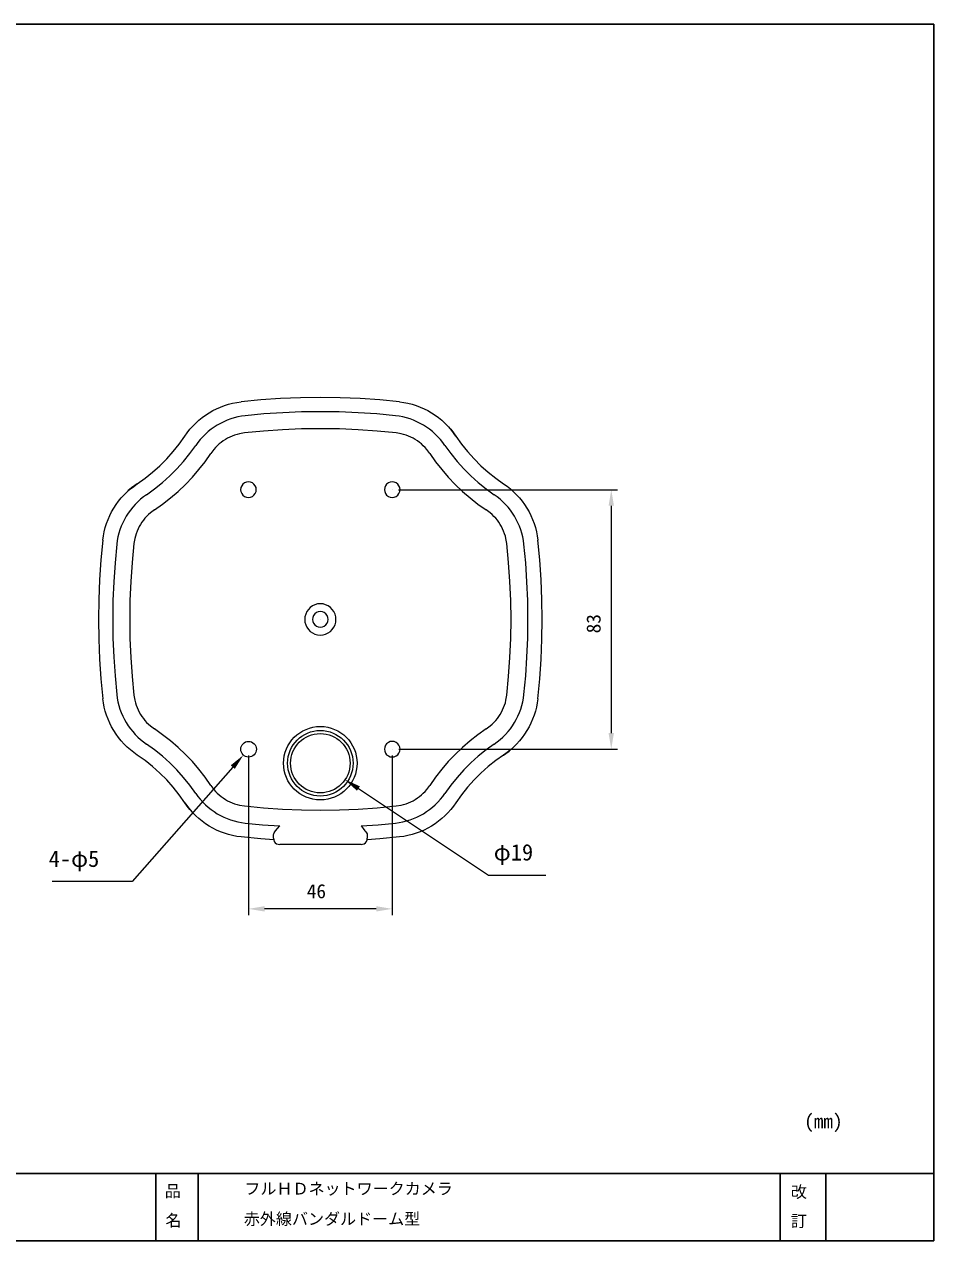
# Model space of a CAD drawing. Units: millimetres on the paper. Extents: x -142 to 142, y -95 to 95.
# Drawn here: x 0 to 141.8, y -94.8 to 94.8 of the extents above; entities that cross this region are included whole.
import ezdxf
from ezdxf.enums import TextEntityAlignment as Align

# ---------------------------------------------------------------- set-up
doc = ezdxf.new("R2010")
doc.units = ezdxf.units.MM
doc.layers.add('0-0_0', color=7, linetype='Continuous')
doc.layers.add('0-3_枠', color=7, linetype='Continuous')
for name, color, linetype, lineweight in [('0-1_外形線', 7, 'Continuous', 18), ('0-4_AM_5', 7, 'Continuous', 18), ('0-6_レイヤー_1', 7, 'Continuous', 18)]:
    doc.layers.add(name, color=color, linetype=linetype, lineweight=lineweight)
doc.styles.add('ＭＳ ゴシック', font='')
doc.styles.get('ＭＳ ゴシック').set_extended_font_data('MS Gothic')

# ---------------------------------------------------------------- blocks, each defined once
blk = doc.blocks.new('U33')
at = {"layer": '0-1_外形線', "style": 'ＭＳ ゴシック'}
blk.add_text('φ19', height=2.566, dxfattribs=at).set_placement((287.616, 100.363), align=Align.BOTTOM_LEFT)
blk = doc.blocks.new('U34')
at = {"layer": '0-1_外形線', "style": 'ＭＳ ゴシック'}
blk.add_text('4-φ5', height=2.566, dxfattribs=at).set_placement((218.214, 99.365), align=Align.BOTTOM_LEFT)
blk = doc.blocks.new('U35')
at = {"layer": '0-4_AM_5', "style": 'ＭＳ ゴシック'}
blk.add_text('83', height=2.199, rotation=90, dxfattribs=at).set_placement((304.941, 136.566), align=Align.BOTTOM_LEFT)
blk = doc.blocks.new('U36')
at = {"layer": '0-4_AM_5', "style": 'ＭＳ ゴシック'}
blk.add_text('46', height=2.199, dxfattribs=at).set_placement((258.468, 94.595), align=Align.BOTTOM_LEFT)

msp = doc.modelspace()

# ---------------------------------------------------------------- linework, layer by layer
at = {"layer": '0-1_外形線'}
for points in [[(32.51, -20.99), (16.817, -38.826), (4.322, -38.826)], [(52.096, -24.334), (72.4, -37.828), (81.325, -37.828)]]:
    msp.add_lwpolyline(points, dxfattribs=at)
for centre, radius in [((46.156, -20.386), 5.732), ((34.967, -18.198), 1.219), ((46.156, -20.386), 5.112), ((46.156, -20.386), 4.632)]:
    msp.add_circle(centre, radius, dxfattribs=at)
for points in [[(32.197, -20.715), (32.823, -21.265), (34.161, -19.113)], [(52.327, -23.986), (51.866, -24.681), (50.014, -22.95)]]:
    msp.add_solid(points, dxfattribs=at)
at = {"layer": '0-3_枠'}
for p, q in [((141.803, -84.358), (-141.803, -84.354)), ((20.51, -84.522), (20.51, -94.842)), ((27.092, -84.522), (27.092, -94.842)), ((117.874, -84.522), (117.874, -94.842)), ((124.987, -84.522), (124.987, -94.842))]:
    msp.add_line(p, q, dxfattribs=at)
msp.add_lwpolyline([(-141.803, 94.842), (141.803, 94.842), (141.803, -94.842), (-141.803, -94.842)], close=True, dxfattribs=at)
at = {"layer": '0-4_AM_5', "color": 3}
for p, q in [((58.365, 22.272), (92.525, 22.272)), ((91.525, 19.772), (91.525, -15.698)), ((58.377, -18.198), (92.525, -18.198)), ((34.967, -19.198), (34.967, -44.096)), ((57.377, -19.198), (57.377, -44.096)), ((54.877, -43.096), (37.467, -43.096))]:
    msp.add_line(p, q, dxfattribs=at)
at = {"layer": '0-4_AM_5'}
for points in [[(91.108, 19.772), (91.942, 19.772), (91.525, 22.272)], [(91.108, -15.698), (91.942, -15.698), (91.525, -18.198)], [(37.467, -42.679), (37.467, -43.512), (34.967, -43.096)], [(54.877, -42.679), (54.877, -43.512), (57.377, -43.096)]]:
    msp.add_solid(points, dxfattribs=at)
at = {"layer": '0-6_レイヤー_1'}
for p, q in [((27.078, 29.643), (26.738, 29.167)), ((58.216, 23.157), (58.227, 23.157)), ((56.526, 21.399), (56.538, 21.399)), ((57.365, 22.272), (57.377, 22.272)), ((57.365, 22.272), (57.377, 22.272)), ((73.751, 21.138), (73.275, 21.479)), ((46.162, 2.043), (46.174, 2.043)), ((18.574, -17.052), (19.038, -17.393)), ((57.365, -18.198), (57.377, -18.198)), ((44.427, -24.684), (44.438, -24.684)), ((38.848, -32.089), (38.848, -31.487)), ((53.476, -31.487), (53.476, -32.089)), ((52.501, -33.063), (39.824, -33.063))]:
    msp.add_line(p, q, dxfattribs=at)
for points in [[(58.522, 35.97), (55.438, 36.276), (52.353, 36.492), (49.258, 36.617), (46.162, 36.662), (43.067, 36.617), (39.971, 36.492), (36.875, 36.276), (33.791, 35.97)], [(25.026, 30.629), (25.411, 31.162), (25.819, 31.684), (26.262, 32.183), (26.727, 32.659), (27.214, 33.101), (27.724, 33.521), (28.257, 33.906), (28.824, 34.269), (29.391, 34.598), (29.981, 34.893), (30.593, 35.165), (31.217, 35.392), (31.852, 35.596), (32.487, 35.755), (33.145, 35.88), (33.791, 35.97)], [(65.586, 29.167), (65.246, 29.643), (64.883, 30.096), (64.498, 30.527), (64.09, 30.936), (63.659, 31.321), (63.205, 31.684), (62.729, 32.024), (62.242, 32.33), (61.742, 32.614), (61.221, 32.875), (60.688, 33.101), (60.144, 33.306), (59.588, 33.476), (59.032, 33.612), (58.454, 33.714), (57.887, 33.804), (54.961, 34.077), (52.036, 34.269), (49.099, 34.394), (46.162, 34.428), (43.225, 34.394), (40.288, 34.269), (37.363, 34.077), (34.437, 33.804), (33.859, 33.714), (33.292, 33.612), (32.725, 33.476), (32.181, 33.306), (31.637, 33.101), (31.103, 32.875), (30.582, 32.614), (30.072, 32.33), (29.584, 32.024), (29.119, 31.684), (28.666, 31.321), (28.235, 30.936), (27.827, 30.527), (27.43, 30.096), (27.078, 29.643)], [(58.522, 35.97), (59.18, 35.88), (59.826, 35.755), (60.472, 35.585), (61.107, 35.392), (61.731, 35.165), (62.332, 34.893), (62.921, 34.598), (63.5, 34.269), (64.056, 33.906), (64.588, 33.521), (65.11, 33.101), (65.598, 32.659), (66.062, 32.183), (66.505, 31.684), (66.913, 31.162), (67.298, 30.629)], [(17.587, 23.18), (18.823, 24.064), (20.002, 25.005), (21.136, 26.014), (22.202, 27.08), (23.211, 28.203), (24.153, 29.393), (25.026, 30.629)], [(34.335, 31.128), (33.553, 30.992), (33.167, 30.902), (32.793, 30.777), (32.419, 30.641), (32.056, 30.482), (31.705, 30.301), (31.353, 30.108), (31.024, 29.892), (30.695, 29.654), (30.389, 29.405), (30.094, 29.133), (29.822, 28.849), (29.561, 28.554), (29.085, 27.919)], [(57.978, 31.128), (55.029, 31.412), (52.081, 31.616), (49.122, 31.741), (46.162, 31.786), (43.203, 31.741), (40.243, 31.616), (37.284, 31.412), (34.335, 31.128)], [(63.239, 27.919), (62.762, 28.554), (62.502, 28.849), (62.218, 29.133), (61.924, 29.405), (61.618, 29.654), (61.3, 29.892), (60.96, 30.108), (60.62, 30.301), (60.268, 30.482), (59.905, 30.641), (59.531, 30.777), (59.146, 30.902), (58.76, 30.992), (57.978, 31.128)], [(67.298, 30.618), (66.675, 31.48), (66.187, 32.047)], [(67.298, 30.629), (68.172, 29.393), (69.112, 28.203), (70.122, 27.08), (71.188, 26.014), (72.311, 25.005), (73.501, 24.064), (74.737, 23.18)], [(19.038, 21.479), (20.308, 22.386), (21.533, 23.372), (22.69, 24.416), (23.801, 25.515), (24.844, 26.683), (25.819, 27.897), (26.738, 29.167)], [(65.586, 29.167), (66.505, 27.897), (67.48, 26.683), (68.523, 25.515), (69.634, 24.416), (70.791, 23.372), (72.005, 22.386), (73.275, 21.479)], [(20.297, 19.131), (21.567, 20.027), (22.803, 20.991), (23.994, 22.012), (25.116, 23.089), (26.205, 24.223), (27.225, 25.402), (28.178, 26.638), (29.085, 27.919)], [(63.239, 27.919), (64.135, 26.638), (65.099, 25.402), (66.119, 24.223), (67.197, 23.089), (68.33, 22.012), (69.509, 20.991), (70.745, 20.027), (72.027, 19.131)], [(12.246, 14.414), (12.337, 15.072), (12.462, 15.718), (12.62, 16.365), (12.825, 16.988), (13.051, 17.612), (13.323, 18.224), (13.618, 18.814), (13.947, 19.392), (14.31, 19.948), (14.696, 20.481), (15.115, 20.991), (15.557, 21.49), (16.034, 21.955), (16.533, 22.386), (17.054, 22.794), (17.587, 23.18)], [(17.587, 23.191), (16.737, 22.556), (16.158, 22.068)], [(74.737, 23.18), (75.27, 22.805), (75.792, 22.397), (76.291, 21.955), (76.756, 21.49), (77.209, 20.991), (77.629, 20.481), (78.014, 19.948), (78.377, 19.392), (78.706, 18.814), (79, 18.224), (79.262, 17.612), (79.5, 16.988), (79.693, 16.365), (79.851, 15.718), (79.976, 15.072), (80.078, 14.414)], [(19.038, 21.479), (18.574, 21.138), (18.12, 20.776), (17.689, 20.39), (17.281, 19.982), (16.895, 19.54), (16.533, 19.097), (16.192, 18.621), (15.886, 18.134), (15.603, 17.623), (15.342, 17.113), (15.115, 16.58), (14.911, 16.036), (14.741, 15.48), (14.605, 14.913), (14.492, 14.346), (14.412, 13.768), (14.14, 10.842), (13.936, 7.917), (13.822, 4.98), (13.777, 2.043), (13.822, -0.894), (13.936, -3.831), (14.14, -6.768), (14.412, -9.693), (14.503, -10.26), (14.605, -10.838), (14.741, -11.394), (14.911, -11.95), (15.115, -12.494), (15.342, -13.027), (15.603, -13.549), (15.886, -14.047), (16.192, -14.535), (16.533, -15.011), (16.895, -15.464), (17.281, -15.896), (17.689, -16.304), (18.12, -16.69), (18.574, -17.052)], [(73.275, -17.393), (73.751, -17.052), (74.204, -16.69), (74.635, -16.304), (75.043, -15.896), (75.429, -15.464), (75.792, -15.011), (76.121, -14.535), (76.438, -14.047), (76.722, -13.549), (76.982, -13.027), (77.209, -12.494), (77.413, -11.95), (77.572, -11.394), (77.72, -10.838), (77.821, -10.26), (77.901, -9.693), (78.184, -6.768), (78.377, -3.831), (78.502, -0.894), (78.536, 2.043), (78.502, 4.98), (78.377, 7.917), (78.184, 10.842), (77.901, 13.768), (77.821, 14.346), (77.72, 14.913), (77.572, 15.48), (77.413, 16.036), (77.209, 16.58), (76.982, 17.113), (76.722, 17.623), (76.438, 18.134), (76.132, 18.621), (75.792, 19.097), (75.429, 19.54), (75.043, 19.982), (74.635, 20.39), (74.204, 20.776), (73.751, 21.138)], [(20.297, 19.131), (19.651, 18.655), (19.356, 18.394), (19.073, 18.111), (18.812, 17.816), (18.562, 17.51), (18.324, 17.181), (18.109, 16.852), (17.916, 16.512), (17.735, 16.149), (17.576, 15.786), (17.44, 15.412), (17.315, 15.038), (17.224, 14.652), (17.088, 13.87)], [(75.236, 13.87), (75.1, 14.652), (75.009, 15.038), (74.885, 15.412), (74.748, 15.786), (74.589, 16.149), (74.408, 16.512), (74.216, 16.852), (74, 17.181), (73.762, 17.51), (73.513, 17.816), (73.24, 18.111), (72.957, 18.394), (72.662, 18.655), (72.027, 19.131)], [(12.246, 14.414), (11.94, 11.33), (11.725, 8.234), (11.6, 5.139), (11.555, 2.043), (11.6, -1.052), (11.725, -4.148), (11.94, -7.244), (12.246, -10.328)], [(17.088, 13.87), (16.805, 10.922), (16.589, 7.962), (16.465, 5.003), (16.43, 2.043), (16.465, -0.916), (16.589, -3.887), (16.805, -6.836), (17.088, -9.784)], [(75.236, -9.784), (75.52, -6.836), (75.724, -3.887), (75.849, -0.916), (75.894, 2.043), (75.849, 5.003), (75.724, 7.962), (75.52, 10.922), (75.236, 13.87)], [(80.078, -10.328), (80.373, -7.244), (80.588, -4.148), (80.724, -1.052), (80.77, 2.043), (80.724, 5.139), (80.588, 8.234), (80.373, 11.33), (80.078, 14.414)], [(17.587, -19.105), (17.054, -18.719), (16.533, -18.311), (16.034, -17.869), (15.557, -17.404), (15.115, -16.916), (14.696, -16.395), (14.31, -15.861), (13.947, -15.306), (13.618, -14.728), (13.323, -14.138), (13.051, -13.537), (12.825, -12.914), (12.62, -12.279), (12.462, -11.632), (12.337, -10.986), (12.246, -10.328)], [(17.088, -9.784), (17.224, -10.566), (17.315, -10.952), (17.44, -11.337), (17.576, -11.711), (17.735, -12.074), (17.916, -12.426), (18.109, -12.766), (18.324, -13.106), (18.562, -13.424), (18.812, -13.73), (19.073, -14.025), (19.356, -14.309), (19.651, -14.569), (20.297, -15.045)], [(72.027, -15.045), (72.662, -14.569), (72.957, -14.309), (73.24, -14.025), (73.513, -13.73), (73.762, -13.424), (74, -13.106), (74.216, -12.766), (74.408, -12.426), (74.589, -12.074), (74.748, -11.711), (74.885, -11.337), (75.009, -10.952), (75.1, -10.566), (75.236, -9.784)], [(80.078, -10.328), (79.976, -10.986), (79.863, -11.632), (79.693, -12.279), (79.5, -12.914), (79.262, -13.537), (79, -14.138), (78.706, -14.728), (78.377, -15.306), (78.014, -15.861), (77.629, -16.395), (77.209, -16.916), (76.756, -17.404), (76.291, -17.869), (75.792, -18.311), (75.27, -18.719), (74.737, -19.105)], [(29.085, -23.844), (28.178, -22.564), (27.225, -21.327), (26.205, -20.137), (25.116, -19.002), (23.994, -17.925), (22.803, -16.905), (21.567, -15.941), (20.297, -15.045)], [(72.027, -15.045), (70.745, -15.941), (69.509, -16.905), (68.33, -17.925), (67.197, -19.002), (66.119, -20.137), (65.099, -21.327), (64.135, -22.564), (63.239, -23.844)], [(26.738, -25.092), (25.819, -23.822), (24.844, -22.597), (23.801, -21.441), (22.69, -20.329), (21.533, -19.286), (20.308, -18.311), (19.038, -17.393)], [(73.275, -17.393), (72.005, -18.311), (70.791, -19.286), (69.634, -20.329), (68.523, -21.441), (67.48, -22.597), (66.505, -23.822), (65.586, -25.092)], [(74.726, -19.105), (75.587, -18.481), (76.155, -17.994)], [(25.026, -26.543), (24.153, -25.307), (23.211, -24.128), (22.202, -22.994), (21.136, -21.929), (20.002, -20.919), (18.823, -19.978), (17.587, -19.105)], [(74.737, -19.105), (73.501, -19.978), (72.311, -20.919), (71.188, -21.929), (70.122, -22.994), (69.112, -24.128), (68.172, -25.307), (67.298, -26.543)], [(29.085, -23.844), (29.561, -24.479), (29.822, -24.774), (30.094, -25.058), (30.389, -25.319), (30.695, -25.58), (31.024, -25.806), (31.353, -26.021), (31.705, -26.226), (32.056, -26.396), (32.419, -26.555), (32.793, -26.702), (33.167, -26.815), (33.553, -26.918), (34.335, -27.042)], [(57.978, -27.042), (58.76, -26.918), (59.146, -26.815), (59.531, -26.702), (59.905, -26.555), (60.268, -26.396), (60.62, -26.226), (60.96, -26.021), (61.3, -25.806), (61.618, -25.58), (61.924, -25.319), (62.218, -25.058), (62.502, -24.774), (62.762, -24.479), (63.239, -23.844)], [(25.026, -26.543), (25.649, -27.394), (26.137, -27.961)], [(33.791, -31.884), (33.145, -31.793), (32.487, -31.669), (31.852, -31.51), (31.217, -31.306), (30.593, -31.079), (29.981, -30.819), (29.391, -30.512), (28.824, -30.184), (28.257, -29.831), (27.724, -29.434), (27.214, -29.015), (26.727, -28.573), (26.262, -28.097), (25.819, -27.609), (25.411, -27.088), (25.026, -26.543)], [(26.738, -25.092), (27.078, -25.557), (27.43, -26.011), (27.827, -26.441), (28.235, -26.85), (28.666, -27.235), (29.119, -27.598), (29.584, -27.938), (30.072, -28.255), (30.582, -28.539), (31.103, -28.789), (31.625, -29.027), (32.169, -29.219), (32.725, -29.39), (33.292, -29.537), (33.859, -29.639), (34.437, -29.718), (37.125, -29.979), (39.824, -30.172)], [(52.501, -30.172), (55.188, -29.979), (57.887, -29.718), (58.454, -29.639), (59.032, -29.525), (59.588, -29.39), (60.144, -29.219), (60.688, -29.027), (61.221, -28.789), (61.742, -28.539), (62.242, -28.255), (62.729, -27.938), (63.205, -27.598), (63.659, -27.235), (64.09, -26.85), (64.498, -26.441), (64.883, -26.011), (65.246, -25.557), (65.586, -25.092)], [(67.298, -26.543), (66.913, -27.088), (66.505, -27.609), (66.062, -28.097), (65.598, -28.573), (65.11, -29.015), (64.588, -29.434), (64.056, -29.831), (63.5, -30.184), (62.921, -30.512), (62.332, -30.819), (61.731, -31.079), (61.107, -31.306), (60.472, -31.51), (59.826, -31.669), (59.18, -31.793), (58.522, -31.884)], [(34.335, -27.042), (37.284, -27.337), (40.243, -27.541), (43.203, -27.666), (46.162, -27.7), (49.122, -27.666), (52.081, -27.541), (55.029, -27.337), (57.978, -27.042)], [(38.848, -31.487), (38.882, -31.385), (38.95, -31.249), (39.064, -31.091), (39.189, -30.92), (39.495, -30.557), (39.824, -30.172)], [(52.501, -30.172), (52.83, -30.557), (53.124, -30.92), (53.26, -31.091), (53.374, -31.249), (53.442, -31.385), (53.476, -31.487)], [(38.882, -32.337), (36.875, -32.19), (33.791, -31.884)], [(38.848, -32.089), (38.882, -32.349), (38.984, -32.576), (39.132, -32.78), (39.336, -32.939), (39.574, -33.029), (39.824, -33.063)], [(52.501, -33.063), (52.75, -33.029), (52.988, -32.939), (53.181, -32.78), (53.34, -32.576), (53.442, -32.349), (53.476, -32.089)], [(58.522, -31.884), (55.438, -32.19), (53.442, -32.337)]]:
    msp.add_lwpolyline(points, dxfattribs=at)
for points in [[(36.172, 22.272), (36.127, 22.59), (36.002, 22.885), (35.809, 23.134), (35.56, 23.338), (35.265, 23.452), (34.948, 23.497), (34.63, 23.452), (34.335, 23.338), (34.086, 23.134), (33.893, 22.885), (33.768, 22.59), (33.734, 22.272), (33.768, 21.966), (33.893, 21.671), (34.086, 21.411), (34.335, 21.218), (34.63, 21.104), (34.948, 21.059), (35.265, 21.104), (35.56, 21.218), (35.809, 21.411), (36.002, 21.671), (36.127, 21.966)], [(58.59, 22.272), (58.545, 22.59), (58.42, 22.885), (58.227, 23.134), (57.978, 23.338), (57.683, 23.452), (57.365, 23.497), (57.059, 23.452), (56.764, 23.338), (56.503, 23.134), (56.311, 22.885), (56.197, 22.59), (56.152, 22.272), (56.197, 21.966), (56.311, 21.671), (56.503, 21.411), (56.764, 21.218), (57.059, 21.104), (57.365, 21.059), (57.683, 21.104), (57.978, 21.218), (58.227, 21.411), (58.42, 21.671), (58.545, 21.966)], [(48.6, 2.043), (48.555, 2.463), (48.453, 2.871), (48.271, 3.256), (48.022, 3.608), (47.727, 3.914), (47.375, 4.152), (46.99, 4.334), (46.582, 4.447), (46.162, 4.481), (45.731, 4.447), (45.323, 4.334), (44.937, 4.152), (44.597, 3.914), (44.291, 3.608), (44.053, 3.256), (43.872, 2.871), (43.758, 2.463), (43.724, 2.043), (43.758, 1.612), (43.872, 1.204), (44.053, 0.818), (44.291, 0.478), (44.597, 0.172), (44.937, -0.066), (45.323, -0.247), (45.731, -0.361), (46.162, -0.395), (46.582, -0.361), (46.99, -0.247), (47.375, -0.066), (47.727, 0.172), (48.022, 0.478), (48.271, 0.818), (48.453, 1.204), (48.555, 1.612)], [(47.375, 2.043), (47.341, 2.361), (47.217, 2.655), (47.024, 2.905), (46.774, 3.098), (46.48, 3.222), (46.162, 3.256), (45.845, 3.222), (45.55, 3.098), (45.3, 2.905), (45.108, 2.655), (44.983, 2.361), (44.937, 2.043), (44.983, 1.726), (45.108, 1.431), (45.3, 1.181), (45.55, 0.989), (45.845, 0.864), (46.162, 0.818), (46.48, 0.864), (46.774, 0.989), (47.024, 1.181), (47.217, 1.431), (47.341, 1.726)], [(58.59, -18.198), (58.545, -17.88), (58.42, -17.585), (58.227, -17.336), (57.978, -17.143), (57.683, -17.018), (57.365, -16.973), (57.059, -17.018), (56.764, -17.143), (56.503, -17.336), (56.311, -17.585), (56.197, -17.88), (56.152, -18.198), (56.197, -18.515), (56.311, -18.81), (56.503, -19.059), (56.764, -19.252), (57.059, -19.377), (57.365, -19.411), (57.683, -19.377), (57.978, -19.252), (58.227, -19.059), (58.42, -18.81), (58.545, -18.515)]]:
    msp.add_lwpolyline(points, close=True, dxfattribs=at)

# ---------------------------------------------------------------- block references
at = {"layer": '0-0_0'}
for name in ['U35', 'U34', 'U33', 'U36']:
    msp.add_blockref(name, (-214.416, -136.691), dxfattribs=at)

# ---------------------------------------------------------------- texts
at = {"layer": '0-1_外形線', "style": 'ＭＳ ゴシック'}
for s, p in [('フルＨＤネットワークカメラ\u3000', (34.316, -88.193)), ('赤外線バンダルドーム型', (34.231, -92.913))]:
    msp.add_text(s, height=1.833, dxfattribs=at).set_placement(p, align=Align.BOTTOM_LEFT)
at = {"layer": '0-3_枠', "style": 'ＭＳ ゴシック'}
for s, height, p in [('(mm)', 2.199, (121.616, -77.977)), ('品', 1.833, (21.897, -88.569)), ('改', 1.833, (119.527, -88.697)), ('名', 1.833, (22.011, -93.148)), ('訂', 1.833, (119.527, -93.233))]:
    msp.add_text(s, height=height, dxfattribs=at).set_placement(p, align=Align.BOTTOM_LEFT)

doc.saveas('drawing.dxf')
